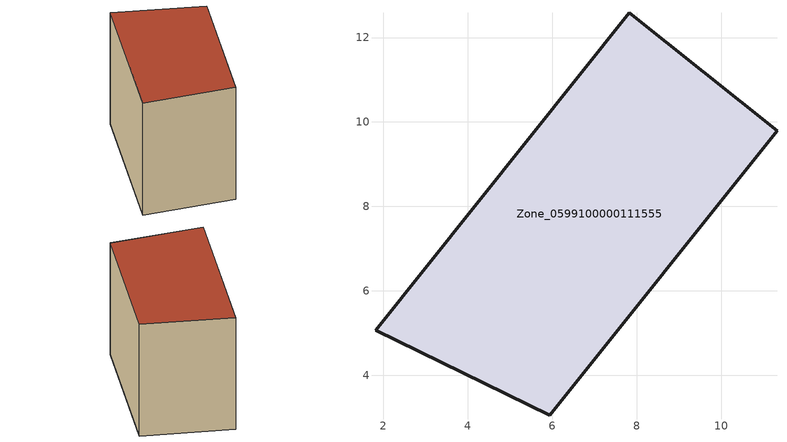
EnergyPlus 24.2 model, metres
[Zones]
Zone_0599100000111555
 floor ground (C_G): 7.82,12.59 11.32,9.79 5.94,3.05 1.81,5.07 z0.47
 wall outside (C_F): 7.82,12.59 1.81,5.07 5.94,3.05 11.32,9.79 7.82,12.59 z0.47:6.19
 roof outside (C_R): 11.32,9.79 7.82,12.59 1.81,5.07 5.94,3.05 z6.19
[BUILDING]
Pand.0599100000111555: North Axis=0; Terrain=City; Loads Convergence Tolerance Value=0.04; Temperature Convergence Tolerance Value=0.4; Solar Distribution=FullExterior; Maximum Number of Warmup Days=25; Minimum Number of Warmup Days=1
[Site:Location]
Rotterdam.The.Hague.AP_ZH_NLD Design_Conditions: Latitude=51.96; Longitude=4.45; Time Zone=1; Elevation=-4.5
[SITE:GROUNDTEMPERATURE:BUILDINGSURFACE]
18, 18, 18, 18, 18, 18, 18, 18, 18, 18, 18, 18
[MATERIAL] Thermal Absorptance=0.9; Solar Absorptance=0.7; Visible Absorptance=0.7
Name | Roughness | Thickness | Conductivity | Density | Specific Heat
G.TC.1946-1964 | MediumSmooth | 0.15 | 1 | 540 | 1210
F.TC.1946-1964 | Rough | 0.3 | 0.857143 | 1920 | 840
R.TC.1946-1964 | MediumRough | 0.2 | 0.235294 | 1500 | 1000
[CONSTRUCTION]
C_G: G.TC.1946-1964
C_F: F.TC.1946-1964
C_R: R.TC.1946-1964
[ZONE]
Zone_0599100000111555: Type=1; Multiplier=1; Ceiling Height=Autocalculate; Volume=Autocalculate; Floor Area=autocalculate; Part of Total Floor Area=Yes
[ZONEINFILTRATION:DESIGNFLOWRATE]
Infil_Zone_0599100000111555: Zone or ZoneList or Space or SpaceList=Zone_0599100000111555; Schedule=AlwaysOn; Design Flow Rate Calculation Method=Flow/Area; Flow Rate per Floor Area=0.003; Constant Term Coefficient=1; Temperature Term Coefficient=0; Velocity Term Coefficient=0; Velocity Squared Term Coefficient=0
[HVACTEMPLATE:ZONE:IDEALLOADSAIRSYSTEM]
Zone_0599100000111555: Maximum Heating Supply Air Temperature=50; Minimum Cooling Supply Air Temperature=13; Maximum Heating Supply Air Humidity Ratio=0.0156; Minimum Cooling Supply Air Humidity Ratio=0.0077; Heating Limit=NoLimit; Cooling Limit=NoLimit; Dehumidification Control Type=ConstantSensibleHeatRatio; Cooling Sensible Heat Ratio=0.7; Dehumidification Setpoint=60; Humidification Control Type=None; Humidification Setpoint=30; Outdoor Air Method=None; Outdoor Air Flow Rate per Person=0.00944; Outdoor Air Flow Rate per Zone Floor Area=0; Outdoor Air Flow Rate per Zone=0; Demand Controlled Ventilation Type=None; Outdoor Air Economizer Type=NoEconomizer; Heat Recovery Type=None; Sensible Heat Recovery Effectiveness=0.7; Latent Heat Recovery Effectiveness=0.65
[ZONECONTROL:THERMOSTAT]
ThermostatControl_Zone_0599100000111555: Zone or ZoneList=Zone_0599100000111555; Control Type Schedule=DualSetpointControlType; Control 1=Thermostat_Zone_0599100000111555; Temperature Difference Between Cutout And Setpoint=0
[THERMOSTATSETPOINT:DUALSETPOINT]
Thermostat_Zone_0599100000111555: Heating Setpoint Temperature Schedule=HeatingSetpoint_Zone_0599100000111555; Cooling Setpoint Temperature Schedule=CoolingSetpoint_Zone_0599100000111555
[SCHEDULE:COMPACT]
HeatingSetpoint_Zone_0599100000111555: Through: 12/31, For: AllDays, Until: 24:00, 21
CoolingSetpoint_Zone_0599100000111555: Through: 12/31, For: AllDays, Until: 24:00, 24
DualSetpointControlType: Through: 12/31, For: AllDays, Until: 24:00, 4
AlwaysOn: Through: 12/31, For: AllDays, Until: 24:00, 1
